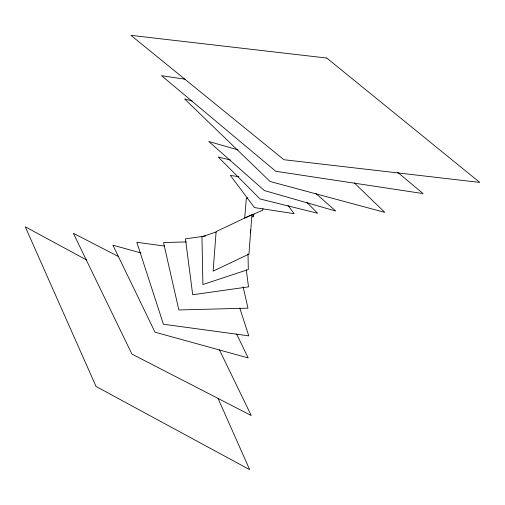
<?xml version="1.0" encoding="UTF-8"?>
<svg xmlns="http://www.w3.org/2000/svg" width="505" height="505" viewBox="0 0 505 505"><rect width="100%" height="100%" fill="white"/><g stroke="black" fill="none" stroke-linecap="round" stroke-linejoin="round"><path stroke-width="0.76" d="M251.938 214.612L248.933 254.141L213.116 271.141L216.127 231.612L251.282 214.928M262.909 208.641L262.783 210.213L244.698 218.053L246.326 198.408L247.772 197.783M250.284 232.912L250.777 229.908M253.327 214.309L252.872 217.093L254.028 214.196M216.108 232.029L201.962 236.706L202.903 284.53L248.321 269.512L248.012 253.983M205.617 235.999L185.468 238.846L192.695 294.743L248.498 286.853L246.288 269.777M186.288 241.939L163.513 242.533L178.852 309.95L247.968 308.157L243.088 286.707M164.763 246.093L136.823 242.299L163.418 324.248L248.788 335.844L239.78 308.082M185.676 79.317L161.512 75.662L275.755 171.283L423.064 193.573L397.675 172.325M238.934 176.725L230.368 175.412L254.432 207.587L294.144 213.678L288.008 205.472M230.299 160.003L218.179 156.998L260.088 198.989L317.67 213.274L306.642 202.221M192.203 101L184.603 98.955L270.08 181.503L384.823 212.384L354.257 182.867M140.946 252.929L112.918 245.196L155.022 332.189L248.182 357.912L236.542 333.868M238.038 149.909L208.767 141.507L264.412 190.574L335.718 211.033L315.808 193.472M118.725 256.654L73.364 233.297L131.912 354.074L251.237 415.52L219.397 349.839M86.828 260.113L25.25 226.77L96.038 386.458L249.64 469.637L218.072 398.426M326.773 58.05L130.934 35.363L283.911 159.719L479.75 182.412L326.773 58.05"/></g></svg>
